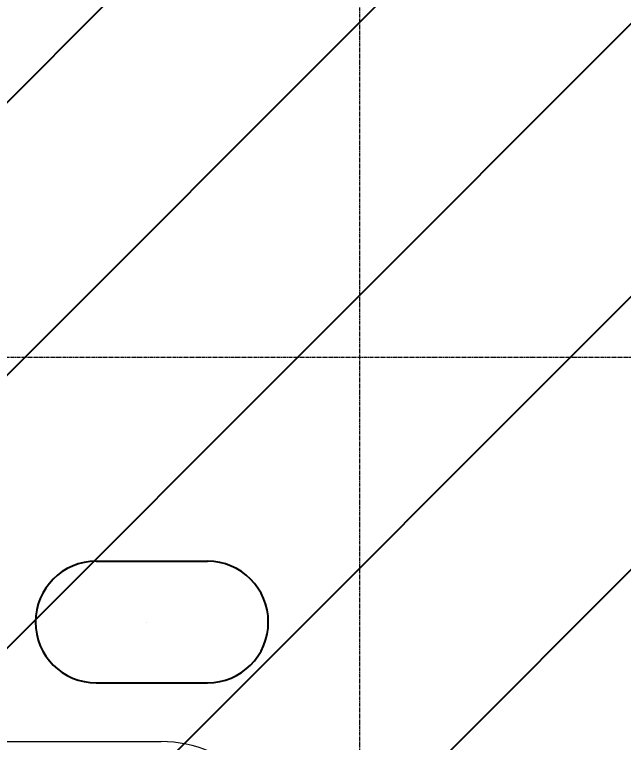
# Model space of a CAD drawing. Header units: millimetres. Extents: x 538266 to 1167394, y 114608 to 637157.
# Drawn here: x 1048928 to 1051936, y 528469 to 532061 of the extents above; entities that cross this region are included whole.
import ezdxf
from ezdxf.enums import TextEntityAlignment as Align

# ---------------------------------------------------------------- set-up
doc = ezdxf.new("R2010")
doc.units = ezdxf.units.MM
doc.linetypes.add('CENTER2', pattern=[28.575, 19.05, -3.175, 3.175, -3.175])
doc.layers.get('Defpoints').update_dxf_attribs({"color": 140})
doc.layers.add('0) шт стен 3 эт', color=150, linetype='Continuous', lineweight=60)
doc.layers.add('АР_Area', color=5, linetype='Continuous', lineweight=5)
doc.layers.add('РД_Оси_100', color=7, linetype='Continuous', lineweight=0, true_color=0x525252)
doc.layers.add('ФВ-5', color=7, linetype='Continuous')
doc.styles.add('style1', font='ARIALN.TTF')

# ---------------------------------------------------------------- blocks, each defined once
blk = doc.blocks.new('СОШ_2200_АР_ОСИ_М100_28.05.24')
at = {"layer": 'РД_Оси_100', "color": 251, "linetype": 'CENTER2', "true_color": 0x636466}
for p, q in [((4200, -6155), (4200, 139938.679)), ((29555, 33600), (-5954.958, 33600))]:
    blk.add_line(p, q, dxfattribs=at)
blk = doc.blocks.new('MOK-МаркаПом_овал_ареал')
for p, q in [((-5.365, 6.138), (5.888, 6.138)), ((-2.75, -3), (2.75, -3))]:
    blk.add_line(p, q)
for centre, radius, start, end in [((-5.365, 0), 6.138, 90, 270), ((5.888, 0), 6.138, 270, 90), ((-7.411, 0), 7.161, 0, 0.001)]:
    blk.add_arc(centre, radius, start, end)
at = {"color": 0, "style": 'style1'}
blk.add_attdef('АР-ПОМЕЩЕНИЕ:НОМЕР', text='', height=3, dxfattribs=at).set_placement((0.261, 0), align=Align.MIDDLE)
at = {"layer": 'Defpoints', "color": 2, "style": 'style1'}
blk.add_attdef('АР-ПОМЕЩЕНИЕ:НАИМЕНОВАНИЕ', text='', height=1, dxfattribs=at).set_placement((-0.094, -4.814), align=Align.MIDDLE)
blk = doc.blocks.new('3_этаж1')
at = {"color": 18, "lineweight": 25, "true_color": 0x000000}
for p, q in [((687281.6, 529363), (687831.6, 529363)), ((687281.6, 528763), (687831.6, 528763))]:
    blk.add_line(p, q, dxfattribs=at)
for centre, radius, start, end in [((687281.6, 529063), 300, 90, 270), ((687831.6, 529063), 300, 270, 90), ((687181.6, 529063), 350, 0, 0.001)]:
    blk.add_arc(centre, radius, start, end, dxfattribs=at)

msp = doc.modelspace()

# ---------------------------------------------------------------- hatches: boundary and pattern name
at = {"layer": 'ФВ-5'}
h = msp.add_hatch(dxfattribs=at)
h.set_pattern_fill('ANSI31', color=3, scale=300, style=0)
h.paths.add_polyline_path([(1054123.6, 541968.7), (1046553.6, 541968.7), (1046553.6, 510388.7), (1054123.6, 510388.7)])

# ---------------------------------------------------------------- block references
at = {"layer": '0) шт стен 3 эт', "color": 5, "lineweight": 25}
msp.add_blockref('3_этаж1', (362050, 0), dxfattribs=at)
at = {"layer": 'АР_Area', "color": 18, "linetype": 'Continuous', "lineweight": 15, "true_color": 0x000000}
ref = msp.add_blockref('MOK-МаркаПом_овал_ареал', (1049063.7, 527859.1), dxfattribs=dict(at, xscale=100, yscale=100, zscale=100))
ref.add_attrib('АР-ПОМЕЩЕНИЕ:НОМЕР', '3.008', dxfattribs={"layer": '0', "color": 0, "height": 350, "style": 'style1'}).set_placement((1049063.7, 527859.1), align=Align.MIDDLE)
at = {"layer": 'РД_Оси_100', "lineweight": 25}
msp.add_blockref('СОШ_2200_АР_ОСИ_М100_28.05.24', (1046433.6, 496768.7), dxfattribs=at)

doc.saveas('drawing.dxf')
